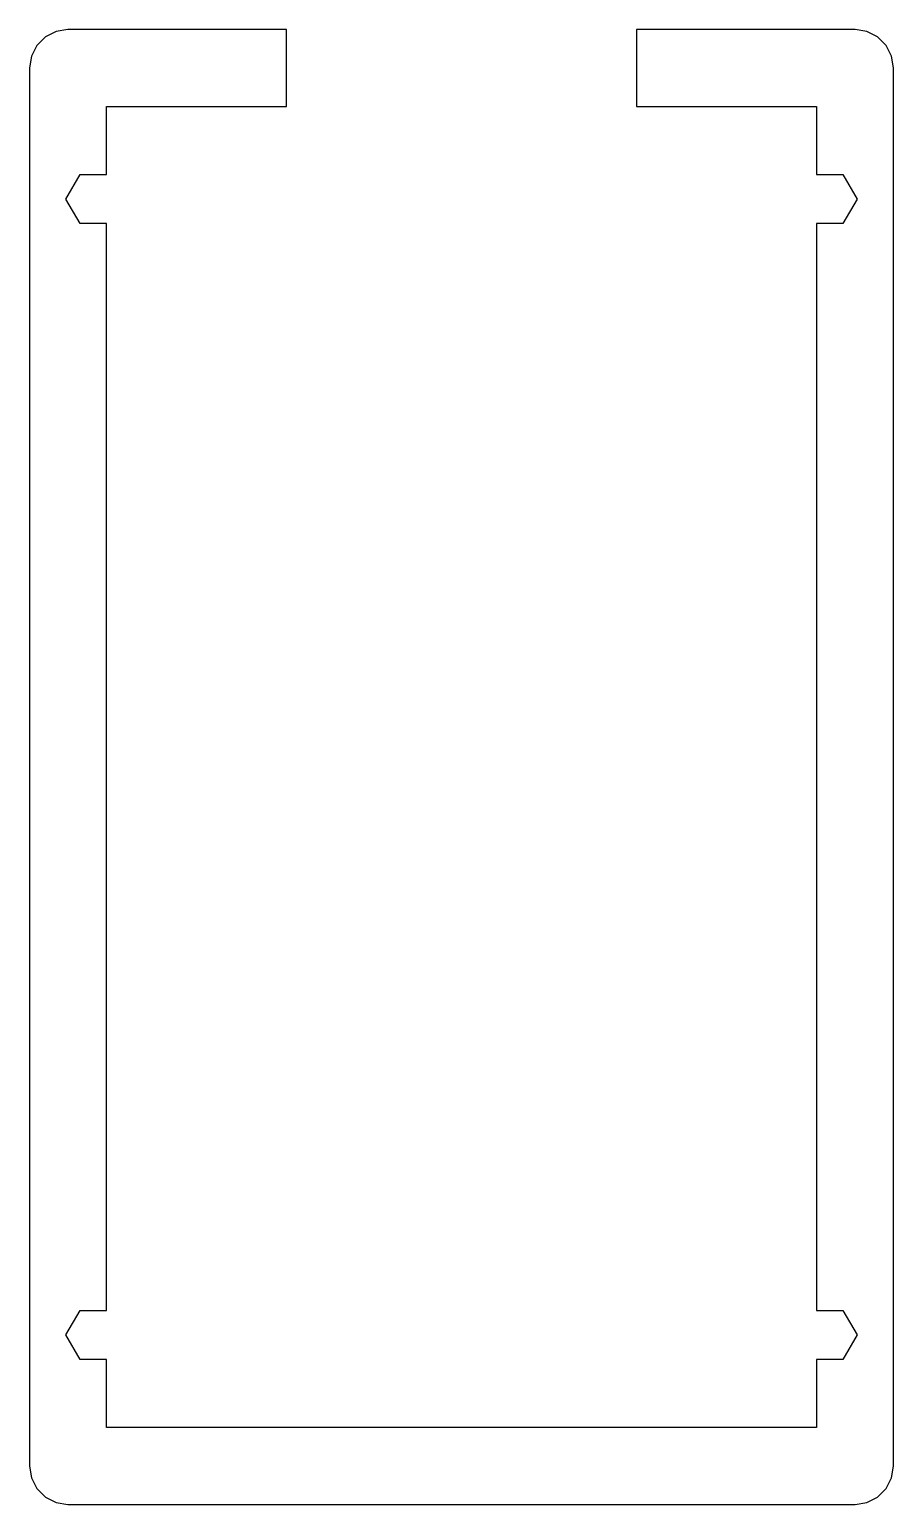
# Model space of a CAD drawing. Header units: metres. Extents: x -49 to 49, y -74 to 94.
import ezdxf

# ---------------------------------------------------------------- set-up
doc = ezdxf.new("R2010")
doc.units = ezdxf.units.M

msp = doc.modelspace()

# ---------------------------------------------------------------- linework, layer by layer
for p, q in [((-47.5863, 93.5597), (-48.5597, 92.5863)), ((-46.3597, 94.1846), (-47.5863, 93.5597)), ((-45, 94.4), (-46.3597, 94.1846)), ((-20, 94.4), (-45, 94.4)), ((-20, 85.6), (-20, 94.4)), ((45, 94.4), (20, 94.4)), ((20, 94.4), (20, 85.6)), ((46.3597, 94.1846), (45, 94.4)), ((47.5863, 93.5597), (46.3597, 94.1846)), ((48.5597, 92.5863), (47.5863, 93.5597)), ((-49.1846, 91.3597), (-49.4, 90)), ((-48.5597, 92.5863), (-49.1846, 91.3597)), ((49.1846, 91.3597), (48.5597, 92.5863)), ((49.4, 90), (49.1846, 91.3597)), ((-49.4, 90), (-49.4, -70)), ((49.4, -70), (49.4, 90)), ((-40.6, 77.8146), (-40.6, 85.6)), ((-40.6, 85.6), (-20, 85.6)), ((20, 85.6), (40.6, 85.6)), ((40.6, 85.6), (40.6, 77.8146)), ((-45.25, 75), (-43.625, 77.8146)), ((-43.625, 77.8146), (-40.6, 77.8146)), ((40.6, 77.8146), (43.625, 77.8146)), ((43.625, 77.8146), (45.25, 75)), ((-43.625, 72.1854), (-45.25, 75)), ((45.25, 75), (43.625, 72.1854)), ((-40.6, 72.1854), (-43.625, 72.1854)), ((-40.6, -52.1854), (-40.6, 72.1854)), ((43.625, 72.1854), (40.6, 72.1854)), ((40.6, 72.1854), (40.6, -52.1854)), ((-45.25, -55), (-43.625, -52.1854)), ((-43.625, -52.1854), (-40.6, -52.1854)), ((40.6, -52.1854), (43.625, -52.1854)), ((43.625, -52.1854), (45.25, -55)), ((-43.625, -57.8146), (-45.25, -55)), ((45.25, -55), (43.625, -57.8146)), ((-40.6, -57.8146), (-43.625, -57.8146)), ((-40.6, -65.6), (-40.6, -57.8146)), ((43.625, -57.8146), (40.6, -57.8146)), ((40.6, -57.8146), (40.6, -65.6)), ((40.6, -65.6), (-40.6, -65.6)), ((-49.4, -70), (-49.1846, -71.3597)), ((49.1846, -71.3597), (49.4, -70)), ((-49.1846, -71.3597), (-48.5597, -72.5863)), ((48.5597, -72.5863), (49.1846, -71.3597)), ((-48.5597, -72.5863), (-47.5863, -73.5597)), ((-47.5863, -73.5597), (-46.3597, -74.1846)), ((-46.3597, -74.1846), (-45, -74.4)), ((45, -74.4), (46.3597, -74.1846)), ((46.3597, -74.1846), (47.5863, -73.5597)), ((47.5863, -73.5597), (48.5597, -72.5863)), ((-45, -74.4), (45, -74.4))]:
    msp.add_line(p, q)

doc.saveas('drawing.dxf')
